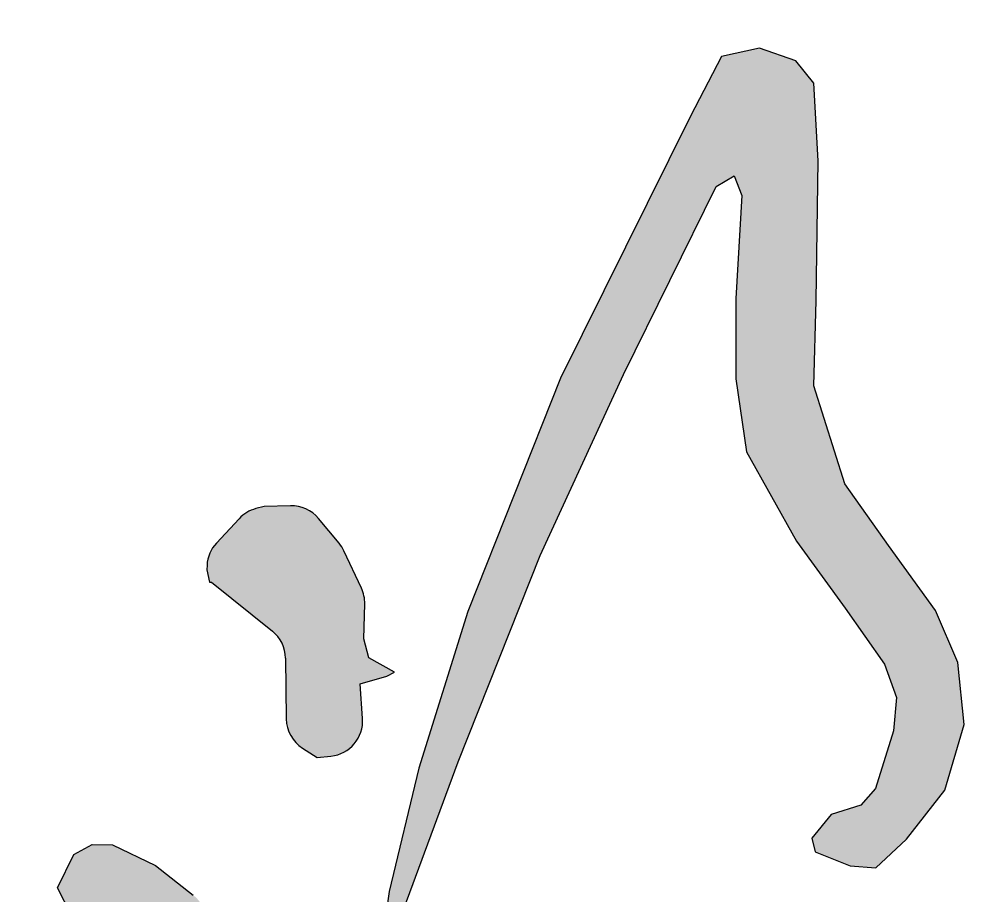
# Model space of a CAD drawing. Extents: x 69728788 to 150676229, y 20333219 to 43663798.
# Drawn here: x 75276261.5 to 75276546, y 20713500.7 to 20713764.4 of the extents above; entities that cross this region are included whole.
import ezdxf

# ---------------------------------------------------------------- set-up
doc = ezdxf.new("R2010")
doc.units = 0
doc.header["$LTSCALE"] = 1000
doc.header["$MEASUREMENT"] = 0
doc.layers.add('PIPE-喷淋', color=6, linetype='CONTINUOUS')
doc.layers.add('签名', color=7, linetype='CONTINUOUS')

# ---------------------------------------------------------------- blocks, each defined once
blk = doc.blocks.new('签字')
at = {"layer": '签名'}
h = blk.add_hatch(color=4, dxfattribs=at)
h.paths.add_polyline_path([(1873709.64, 463052.01), (1873729.96, 463049.28), (1873741.29, 463044.98), (1873750.67, 463039.91), (1873753.8, 463033.66), (1873754.58, 463026.24), (1873754.97, 463019.6), (1873754.97, 463018.04), (1873758.49, 463021.17), (1873763.57, 463028.97), (1873769.43, 463037.95), (1873767.08, 463048.1), (1873764.34, 463052.21, 0.161293), (1873748.55, 463064.53), (1873742.07, 463066.84), (1873717.07, 463074.26), (1873683.81, 463082.39, -0.055927), (1873677.14, 463084.84), (1873662.9, 463091.95, -0.036786), (1873658.87, 463094.35), (1873650.88, 463099.94, 0.116967), (1873637.2, 463105.36, 0.125161), (1873635.66, 463105.08), (1873627.44, 463101.31, 0.089225), (1873626.51, 463100.67, -0.045924), (1873626.96, 463101.04), (1873622.01, 463097.64, 0.195275), (1873620.69, 463095.64), (1873620.17, 463093.06, 0.293872), (1873621.43, 463089.85), (1873626.8, 463085.97), (1873632.27, 463084.02), (1873638.13, 463078.16), (1873640.13, 463064.21, 0.040442), (1873640.09, 463063.7, 0.74192), (1873645.92, 463061.93), (1873647.9, 463064.89), (1873656.5, 463067.62), (1873665.09, 463066.06), (1873671.74, 463061.38), (1873679.22, 463054.97, 0.146226), (1873680.89, 463054.23), (1873695.18, 463052.4)])
h.paths.add_polyline_path([(1873946.14, 462706.53, -0.224051), (1873952.08, 462694.3), (1873952.4, 462666.9, 0.252735), (1873959.75, 462653.66), (1873966.28, 462649.48), (1873972.54, 462650.11, 0.405395), (1873986.85, 462667.07), (1873985.75, 462682.79), (1873997.87, 462686.25), (1874001.34, 462687.98), (1873989.65, 462694.46), (1873987.49, 462703.11), (1873987.83, 462718.83, 0.116113), (1873986.32, 462725.97), (1873978.39, 462742.81, 0.062977), (1873976.25, 462746.18), (1873967, 462757.35, 0.230474), (1873954.29, 462763.12), (1873942.47, 462762.8), (1873938.71, 462761.81, 0.141943), (1873931.1, 462757.26), (1873920.86, 462746.26, 0.175293), (1873916.61, 462736.28), (1873916.5, 462734.25), (1873917.8, 462728.63), (1873918.67, 462728.63)])
h.paths.add_polyline_path([(1873920.95, 462566.36, 0.097987), (1873919.41, 462572.35), (1873914.91, 462581.72, 0.115547), (1873910.35, 462587.39), (1873893.33, 462600.67), (1873873.99, 462610.02), (1873864.77, 462610.19), (1873856.53, 462605.66), (1873849.04, 462590.7), (1873855.48, 462578.34, 0.112428), (1873860.05, 462572.94), (1873869.63, 462565.77), (1873878.03, 462560.43, -0.190711), (1873884.91, 462550.93), (1873891.88, 462523.71, -0.218827), (1873889.5, 462510.61), (1873878.36, 462494.71), (1873881.86, 462489.67, 0.115033), (1873887.22, 462484.81), (1873896.71, 462479.54, 0.14431), (1873905.5, 462477.57), (1873910.17, 462477.89), (1873915.55, 462489.71, 0.064737), (1873916.76, 462493.64), (1873921.8, 462523.31, 0.042109), (1873922.02, 462525.98), (1873922.02, 462547.69)])
h.paths.add_polyline_path([(1873772.15, 462186.93, 0.133698), (1873774.11, 462189.65), (1873777.55, 462198.88), (1873777.18, 462208.98), (1873777.18, 462212.83), (1873774.06, 462214.67), (1873767.08, 462215.04), (1873754.21, 462214.85), (1873748.28, 462215.42, -0.296761), (1873742.84, 462219.75), (1873741.53, 462223.67), (1873738.41, 462223.67), (1873735.51, 462219.18, -0.111035), (1873733.52, 462217.22), (1873729.41, 462214.67), (1873722.17, 462206.67, -0.159662), (1873718.72, 462204.7), (1873713.6, 462203.65), (1873700.74, 462204.76), (1873700.59, 462204.08), (1873700.3, 462197.91), (1873700.89, 462192.63), (1873705.3, 462187.93), (1873712.06, 462181.17), (1873715.88, 462181.46), (1873719.7, 462184.4), (1873722.93, 462183.23), (1873726.17, 462179.11), (1873727.34, 462172.65), (1873726.52, 462156.67, 0.22558), (1873728.61, 462151.61), (1873735.87, 462145.04), (1873739.1, 462145.63), (1873746.45, 462155.32), (1873755.03, 462163.04, 0.121444), (1873756.74, 462165.56), (1873760.83, 462176.6, -0.134274), (1873762.79, 462179.33)])
blk.add_hatch(color=4, dxfattribs=at).paths.add_polyline_path([(1874134.93, 462938.91), (1874076.29, 462820.71), (1874034.44, 462715.43), (1874012.32, 462644.74), (1873998.86, 462589.05), (1873995.02, 462562.65), (1873996.94, 462561.69), (1873999.8, 462565.88), (1874029.99, 462647.48), (1874066.98, 462740.59), (1874104.69, 462822.36), (1874146.48, 462907.25), (1874154.7, 462912.04), (1874158.13, 462903.14), (1874155.39, 462856.59), (1874155.39, 462820.31), (1874160.18, 462787.45), (1874182.79, 462747.06), (1874204.72, 462716.93), (1874222.53, 462691.6), (1874228.01, 462676.54), (1874226.64, 462661.48), (1874218.42, 462635.47), (1874211.84, 462628.03), (1874198.38, 462623.71), (1874189.74, 462613.15), (1874191.18, 462606.91), (1874207.06, 462600.6), (1874218.59, 462599.64), (1874232.52, 462612.6), (1874249.82, 462634.68), (1874258.47, 462664.44), (1874255.58, 462692.29), (1874245.49, 462715.81), (1874224.36, 462745.09), (1874204.66, 462772.94), (1874190.68, 462817.29), (1874191.65, 462855.7), (1874192.58, 462918.74), (1874190.66, 462953.79), (1874182.49, 462963.87), (1874166.15, 462969.63), (1874148.86, 462965.79)])
at = {"layer": '签名', "color": 4}
for p, q in [((1874166.15, 462969.63, -1593.37), (1874148.86, 462965.79, -1593.37)), ((1874182.49, 462963.87, -1593.37), (1874166.15, 462969.63, -1593.37)), ((1874148.86, 462965.79, -1593.37), (1874134.93, 462938.91, -1593.37)), ((1874190.66, 462953.79, -1593.37), (1874182.49, 462963.87, -1593.37)), ((1874192.58, 462918.74, -1593.37), (1874190.66, 462953.79, -1593.37)), ((1874134.93, 462938.91, -1593.37), (1874076.29, 462820.71, -1593.37)), ((1874191.65, 462855.7, -1593.37), (1874192.58, 462918.74, -1593.37)), ((1874146.48, 462907.25, -1593.37), (1874154.7, 462912.04, -1593.37)), ((1874154.7, 462912.04, -1593.37), (1874158.13, 462903.14, -1593.37)), ((1874104.69, 462822.36, -1593.37), (1874146.48, 462907.25, -1593.37)), ((1874158.13, 462903.14, -1593.37), (1874155.39, 462856.59, -1593.37)), ((1874155.39, 462856.59, -1593.37), (1874155.39, 462820.31, -1593.37)), ((1874190.68, 462817.29, -1593.37), (1874191.65, 462855.7, -1593.37)), ((1874066.98, 462740.59, -1593.37), (1874104.69, 462822.36, -1593.37)), ((1874076.29, 462820.71, -1593.37), (1874034.44, 462715.43, -1593.37)), ((1874155.39, 462820.31, -1593.37), (1874160.18, 462787.45, -1593.37)), ((1874204.66, 462772.94, -1593.37), (1874190.68, 462817.29, -1593.37)), ((1874160.18, 462787.45, -1593.37), (1874182.79, 462747.06, -1593.37)), ((1874224.36, 462745.09, -1593.37), (1874204.66, 462772.94, -1593.37)), ((1873942.47, 462762.8, -1593.37), (1873938.71, 462761.81, -1593.37)), ((1873954.29, 462763.12, -1593.37), (1873942.47, 462762.8, -1593.37)), ((1873931.1, 462757.26, -1593.37), (1873920.86, 462746.26, -1593.37)), ((1873976.25, 462746.18, -1593.37), (1873967, 462757.35, -1593.37)), ((1874182.79, 462747.06, -1593.37), (1874204.72, 462716.93, -1593.37)), ((1874245.49, 462715.81, -1593.37), (1874224.36, 462745.09, -1593.37)), ((1873986.32, 462725.97, -1593.37), (1873978.39, 462742.81, -1593.37)), ((1874029.99, 462647.48, -1593.37), (1874066.98, 462740.59, -1593.37)), ((1873916.61, 462736.28, -1593.37), (1873916.5, 462734.25, -1593.37)), ((1873916.5, 462734.25, -1593.37), (1873917.8, 462728.63, -1593.37)), ((1873917.8, 462728.63, -1593.37), (1873918.67, 462728.63, -1593.37)), ((1873918.67, 462728.63, -1593.37), (1873946.14, 462706.53, -1593.37)), ((1873987.49, 462703.11, -1593.37), (1873987.83, 462718.83, -1593.37)), ((1874034.44, 462715.43, -1593.37), (1874012.32, 462644.74, -1593.37)), ((1874204.72, 462716.93, -1593.37), (1874222.53, 462691.6, -1593.37)), ((1874255.58, 462692.29, -1593.37), (1874245.49, 462715.81, -1593.37)), ((1873989.65, 462694.46, -1593.37), (1873987.49, 462703.11, -1593.37)), ((1873952.08, 462694.3, -1593.37), (1873952.4, 462666.9, -1593.37)), ((1874001.34, 462687.98, -1593.37), (1873989.65, 462694.46, -1593.37)), ((1874222.53, 462691.6, -1593.37), (1874228.01, 462676.54, -1593.37)), ((1874258.47, 462664.44, -1593.37), (1874255.58, 462692.29, -1593.37)), ((1873985.75, 462682.79, -1593.37), (1873997.87, 462686.25, -1593.37)), ((1873997.87, 462686.25, -1593.37), (1874001.34, 462687.98, -1593.37)), ((1873986.85, 462667.07, -1593.37), (1873985.75, 462682.79, -1593.37)), ((1874228.01, 462676.54, -1593.37), (1874226.64, 462661.48, -1593.37)), ((1874249.82, 462634.68, -1593.37), (1874258.47, 462664.44, -1593.37)), ((1874226.64, 462661.48, -1593.37), (1874218.42, 462635.47, -1593.37)), ((1873959.75, 462653.66, -1593.37), (1873966.28, 462649.48, -1593.37)), ((1873966.28, 462649.48, -1593.37), (1873972.54, 462650.11, -1593.37)), ((1873999.8, 462565.88, -1593.37), (1874029.99, 462647.48, -1593.37)), ((1874012.32, 462644.74, -1593.37), (1873998.86, 462589.05, -1593.37)), ((1874218.42, 462635.47, -1593.37), (1874211.84, 462628.03, -1593.37)), ((1874232.52, 462612.6, -1593.37), (1874249.82, 462634.68, -1593.37)), ((1874211.84, 462628.03, -1593.37), (1874198.38, 462623.71, -1593.37)), ((1874198.38, 462623.71, -1593.37), (1874189.74, 462613.15, -1593.37)), ((1874189.74, 462613.15, -1593.37), (1874191.18, 462606.91, -1593.37)), ((1873856.53, 462605.66, -1593.37), (1873864.77, 462610.19, -1593.37)), ((1873864.77, 462610.19, -1593.37), (1873873.99, 462610.02, -1593.37)), ((1873873.99, 462610.02, -1593.37), (1873893.33, 462600.67, -1593.37)), ((1874218.59, 462599.64, -1593.37), (1874232.52, 462612.6, -1593.37)), ((1873849.04, 462590.7, -1593.37), (1873856.53, 462605.66, -1593.37)), ((1874191.18, 462606.91, -1593.37), (1874207.06, 462600.6, -1593.37)), ((1873893.33, 462600.67, -1593.37), (1873910.35, 462587.39, -1593.37)), ((1874207.06, 462600.6, -1593.37), (1874218.59, 462599.64, -1593.37)), ((1873855.48, 462578.34, -1593.37), (1873849.04, 462590.7, -1593.37)), ((1873998.86, 462589.05, -1593.37), (1873995.02, 462562.65, -1593.37))]:
    blk.add_line(p, q, dxfattribs=at)
for centre, start, end in [((1873954.72, 462747.19, -1593.37), 39.6328, 91.5469), ((1873942.76, 462746.4, -1593.37), 104.7325, 137.0476), ((1873932.52, 462735.4, -1593.37), 137.0476, 176.8177), ((1873963.97, 462736.02, -1593.37), 25.2184, 39.6328), ((1873971.91, 462719.18, -1593.37), 358.726, 25.2184), ((1873936.15, 462694.11, -1593.37), 0.6667, 51.1811), ((1873968.33, 462667.08, -1593.37), 180.6667, 237.4012), ((1873970.95, 462665.96, -1593.37), 275.7061, 3.9756)]:
    blk.add_arc(centre, 15.93, start, end, dxfattribs=at)

msp = doc.modelspace()

# ---------------------------------------------------------------- block references
at = {"layer": 'PIPE-喷淋', "xscale": 0.6666666716337204, "yscale": 0.6666666679084301, "zscale": 0.66666666666666}
msp.add_blockref('签字', (74027040.38, 20405109.15), dxfattribs=at)

doc.saveas('drawing.dxf')
